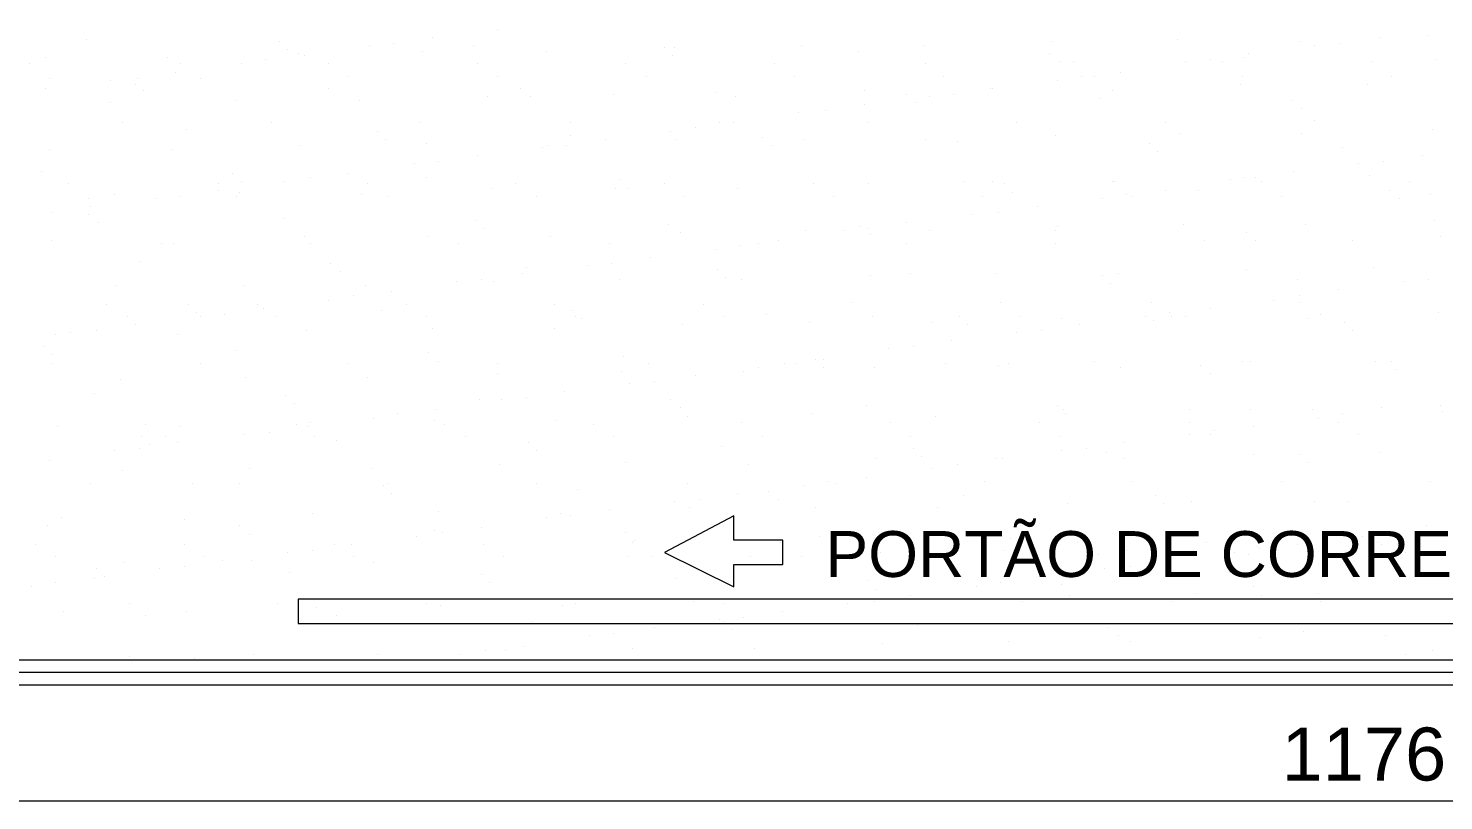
# Model space of a CAD drawing. Header units: millimetres. Extents: x 51.3 to 71.5, y 31.8 to 61.9.
# Drawn here: x 61.428 to 64.434, y 39.235 to 40.876 of the extents above; entities that cross this region are included whole.
import ezdxf

# ---------------------------------------------------------------- set-up
doc = ezdxf.new("R2010")
doc.units = ezdxf.units.MM
doc.layers.add('PDF_COTAS', color=1, linetype='Continuous')
doc.layers.add('PDF_Texto', color=7, linetype='Continuous')
doc.layers.add('PDF_Portas', color=7, linetype='Continuous', true_color=0xb85b5b)
doc.layers.add('PDF_Vegetação', color=7, linetype='Continuous', true_color=0x00dd37)
doc.styles.add('PDF Arial', font='arial.ttf')

msp = doc.modelspace()

# ---------------------------------------------------------------- linework, layer by layer
at = {"layer": 'PDF_COTAS', "lineweight": 5}
msp.add_lwpolyline([(58.3911, 39.2354), (70.1513, 39.2354)], dxfattribs=at)
at = {"layer": 'PDF_Portas', "lineweight": 5}
for points in [[(53.4233, 44.4713), (58.4128, 39.4819), (64.5004, 39.4819), (64.5004, 39.5337), (58.4301, 39.5337), (53.4925, 44.4713)], [(64.5004, 39.5078), (58.4214, 39.5078), (53.4579, 44.4713)]]:
    msp.add_lwpolyline(points, dxfattribs=at)
for points in [[(62.9266, 39.6894), (62.9266, 39.7369), (63.0304, 39.7369), (63.0304, 39.7888), (62.9266, 39.7888), (62.9266, 39.8407), (62.7796, 39.7629)], [(64.5004, 39.6116), (66.9994, 39.6116), (66.9994, 39.6634), (62.0014, 39.6634), (62.0014, 39.6116)]]:
    msp.add_lwpolyline(points, close=True, dxfattribs=at)
at = {"layer": 'PDF_Vegetação', "lineweight": 5}
for points in [[(61.5517, 40.8524), (61.5517, 40.8524)], [(61.9624, 40.8481), (61.9624, 40.8481)], [(62.2867, 40.8568), (62.2867, 40.8568)], [(62.4251, 40.8741), (62.4251, 40.8741)], [(63.6011, 40.8481), (63.6011, 40.8481)], [(63.8692, 40.8524), (63.8692, 40.8524)], [(64.1286, 40.8481), (64.1286, 40.8481)], [(64.2972, 40.8568), (64.2972, 40.8568)], [(64.401, 40.8611), (64.401, 40.8611)], [(61.9797, 40.8308), (61.9797, 40.8308)], [(62.0014, 40.8222), (62.0014, 40.8222)], [(62.0143, 40.8178), (62.0143, 40.8178)], [(62.1527, 40.8395), (62.1527, 40.8395)], [(62.2046, 40.8438), (62.2046, 40.8438)], [(62.2651, 40.8265), (62.2651, 40.8265)], [(62.3732, 40.8395), (62.3732, 40.8395)], [(62.5288, 40.8265), (62.5288, 40.8265)], [(62.7796, 40.8351), (62.7796, 40.8351)], [(62.7969, 40.8178), (62.7969, 40.8178)], [(62.8012, 40.8351), (62.8012, 40.8351)], [(63.0693, 40.8395), (63.0693, 40.8395)], [(63.1903, 40.8265), (63.1903, 40.8265)], [(63.3287, 40.8395), (63.3287, 40.8395)], [(63.5968, 40.8222), (63.5968, 40.8222)], [(64.0205, 40.8222), (64.0205, 40.8222)], [(64.1588, 40.8395), (64.1588, 40.8395)], [(64.215, 40.8438), (64.215, 40.8438)], [(61.4306, 40.8005), (61.4306, 40.8005)], [(61.4652, 40.8135), (61.4652, 40.8135)], [(61.7246, 40.8135), (61.7246, 40.8135)], [(61.7506, 40.8005), (61.7506, 40.8005)], [(61.8803, 40.8005), (61.8803, 40.8005)], [(61.9322, 40.8092), (61.9322, 40.8092)], [(62.0662, 40.8005), (62.0662, 40.8005)], [(62.3818, 40.8005), (62.3818, 40.8005)], [(62.6975, 40.8005), (62.6975, 40.8005)], [(63.0131, 40.8005), (63.0131, 40.8005)], [(63.333, 40.8005), (63.333, 40.8005)], [(63.6184, 40.8049), (63.6184, 40.8049)], [(63.6486, 40.8049), (63.6486, 40.8049)], [(63.8864, 40.8049), (63.8864, 40.8049)], [(63.9383, 40.8092), (63.9383, 40.8092)], [(63.9643, 40.8049), (63.9643, 40.8049)], [(64.0118, 40.8135), (64.0118, 40.8135)], [(64.2799, 40.8049), (64.2799, 40.8049)], [(64.4182, 40.8092), (64.4182, 40.8092)], [(61.4739, 40.7703), (61.4739, 40.7703)], [(61.6036, 40.766), (61.6036, 40.766)], [(61.6555, 40.7573), (61.6555, 40.7573)], [(61.6598, 40.7703), (61.6598, 40.7703)], [(61.7419, 40.7833), (61.7419, 40.7833)], [(61.7938, 40.7703), (61.7938, 40.7703)], [(62.1094, 40.7746), (62.1094, 40.7746)], [(62.4251, 40.7746), (62.4251, 40.7746)], [(62.7407, 40.7746), (62.7407, 40.7746)], [(63.0563, 40.7746), (63.0563, 40.7746)], [(63.3719, 40.7746), (63.3719, 40.7746)], [(63.6141, 40.766), (63.6141, 40.766)], [(63.6659, 40.7746), (63.6659, 40.7746)], [(63.6919, 40.7746), (63.6919, 40.7746)], [(63.7481, 40.7833), (63.7481, 40.7833)], [(64.0032, 40.7573), (64.0032, 40.7573)], [(64.0075, 40.7746), (64.0075, 40.7746)], [(64.2712, 40.7573), (64.2712, 40.7573)], [(64.3231, 40.7746), (64.3231, 40.7746)], [(61.4652, 40.7487), (61.4652, 40.7487)], [(61.6728, 40.7443), (61.6728, 40.7443)], [(62.0662, 40.7487), (62.0662, 40.7487)], [(62.4035, 40.7314), (62.4035, 40.7314)], [(62.4726, 40.7487), (62.4726, 40.7487)], [(62.4942, 40.7314), (62.4942, 40.7314)], [(62.6715, 40.7357), (62.6715, 40.7357)], [(62.8877, 40.74), (62.8877, 40.74)], [(62.9309, 40.7314), (62.9309, 40.7314)], [(63.2033, 40.7443), (63.2033, 40.7443)], [(63.2941, 40.7357), (63.2941, 40.7357)], [(63.3417, 40.7314), (63.3417, 40.7314)], [(63.3936, 40.7357), (63.3936, 40.7357)], [(63.4714, 40.7487), (63.4714, 40.7487)], [(63.4757, 40.7487), (63.4757, 40.7487)], [(63.7049, 40.727), (63.7049, 40.727)], [(63.7308, 40.7443), (63.7308, 40.7443)], [(61.6036, 40.7184), (61.6036, 40.7184)], [(61.8716, 40.7227), (61.8716, 40.7227)], [(62.1311, 40.7227), (62.1311, 40.7227)], [(63.065, 40.6968), (63.065, 40.6968)], [(63.1212, 40.7011), (63.1212, 40.7011)], [(63.2033, 40.7141), (63.2033, 40.7141)], [(63.3114, 40.7184), (63.3114, 40.7184)], [(64.1113, 40.7227), (64.1113, 40.7227)], [(64.1329, 40.7054), (64.1329, 40.7054)], [(61.6295, 40.6752), (61.6295, 40.6752)], [(61.9451, 40.6752), (61.9451, 40.6752)], [(62.2608, 40.6752), (62.2608, 40.6752)], [(62.5807, 40.6752), (62.5807, 40.6752)], [(62.8445, 40.6665), (62.8445, 40.6665)], [(62.8963, 40.6752), (62.8963, 40.6752)], [(62.9266, 40.6752), (62.9266, 40.6752)], [(63.212, 40.6752), (63.212, 40.6752)], [(63.5276, 40.6752), (63.5276, 40.6752)], [(63.8432, 40.6752), (63.8432, 40.6752)], [(64.1588, 40.6795), (64.1588, 40.6795)], [(61.7636, 40.6622), (61.7636, 40.6622)], [(62.17, 40.6579), (62.17, 40.6579)], [(62.1873, 40.6406), (62.1873, 40.6406)], [(62.5807, 40.6492), (62.5807, 40.6492)], [(62.6542, 40.6406), (62.6542, 40.6406)], [(62.7926, 40.6579), (62.7926, 40.6579)], [(62.8055, 40.6406), (62.8055, 40.6406)], [(62.9871, 40.6449), (62.9871, 40.6449)], [(63.0736, 40.6406), (63.0736, 40.6406)], [(63.333, 40.6406), (63.333, 40.6406)], [(63.4022, 40.6363), (63.4022, 40.6363)], [(63.6097, 40.6492), (63.6097, 40.6492)], [(63.8735, 40.6535), (63.8735, 40.6535)], [(64.1329, 40.6535), (64.1329, 40.6535)], [(64.4096, 40.6622), (64.4096, 40.6622)], [(61.4739, 40.619), (61.4739, 40.619)], [(61.7333, 40.619), (61.7333, 40.619)], [(62.0057, 40.6276), (62.0057, 40.6276)], [(62.2737, 40.6319), (62.2737, 40.6319)], [(62.3818, 40.606), (62.3818, 40.606)], [(62.5202, 40.6233), (62.5202, 40.6233)], [(62.5332, 40.6276), (62.5332, 40.6276)], [(62.5721, 40.6276), (62.5721, 40.6276)], [(63.0088, 40.6276), (63.0088, 40.6276)], [(63.8086, 40.6319), (63.8086, 40.6319)], [(63.8259, 40.6146), (63.8259, 40.6146)], [(64.2194, 40.6233), (64.2194, 40.6233)], [(64.388, 40.606), (64.388, 40.606)], [(62.2478, 40.5887), (62.2478, 40.5887)], [(62.2997, 40.593), (62.2997, 40.593)], [(64.254, 40.5887), (64.254, 40.5887)], [(64.3058, 40.593), (64.3058, 40.593)], [(61.4566, 40.5714), (61.4566, 40.5714)], [(61.5128, 40.5455), (61.5128, 40.5455)], [(61.8327, 40.5455), (61.8327, 40.5455)], [(61.863, 40.5671), (61.863, 40.5671)], [(61.8803, 40.5498), (61.8803, 40.5498)], [(61.9711, 40.5498), (61.9711, 40.5498)], [(62.0273, 40.5584), (62.0273, 40.5584)], [(62.1094, 40.5671), (62.1094, 40.5671)], [(62.1484, 40.5455), (62.1484, 40.5455)], [(62.2737, 40.5584), (62.2737, 40.5584)], [(62.464, 40.5455), (62.464, 40.5455)], [(62.6845, 40.5541), (62.6845, 40.5541)], [(62.7796, 40.5455), (62.7796, 40.5455)], [(63.0952, 40.5455), (63.0952, 40.5455)], [(63.0952, 40.5455), (63.0952, 40.5455)], [(63.212, 40.5455), (63.212, 40.5455)], [(63.4152, 40.5498), (63.4152, 40.5498)], [(63.4757, 40.5498), (63.4757, 40.5498)], [(63.5016, 40.5455), (63.5016, 40.5455)], [(63.7308, 40.5498), (63.7308, 40.5498)], [(63.7351, 40.5498), (63.7351, 40.5498)], [(63.9816, 40.5541), (63.9816, 40.5541)], [(64.0118, 40.5584), (64.0118, 40.5584)], [(64.0334, 40.5584), (64.0334, 40.5584)], [(64.0464, 40.5498), (64.0464, 40.5498)], [(64.1156, 40.5714), (64.1156, 40.5714)], [(64.2756, 40.5628), (64.2756, 40.5628)], [(64.362, 40.5498), (64.362, 40.5498)], [(61.556, 40.5152), (61.556, 40.5152)], [(61.6122, 40.5238), (61.6122, 40.5238)], [(61.6987, 40.5152), (61.6987, 40.5152)], [(61.7506, 40.5195), (61.7506, 40.5195)], [(61.8327, 40.5325), (61.8327, 40.5325)], [(61.8716, 40.5195), (61.8716, 40.5195)], [(61.876, 40.5282), (61.876, 40.5282)], [(62.1354, 40.5238), (62.1354, 40.5238)], [(62.1916, 40.5195), (62.1916, 40.5195)], [(62.4121, 40.5368), (62.4121, 40.5368)], [(62.5072, 40.5195), (62.5072, 40.5195)], [(62.6758, 40.5368), (62.6758, 40.5368)], [(62.7018, 40.5368), (62.7018, 40.5368)], [(62.8228, 40.5195), (62.8228, 40.5195)], [(62.9353, 40.5368), (62.9353, 40.5368)], [(63.1385, 40.5195), (63.1385, 40.5195)], [(63.4541, 40.5195), (63.4541, 40.5195)], [(63.5189, 40.5282), (63.5189, 40.5282)], [(63.7092, 40.5152), (63.7092, 40.5152)], [(63.7611, 40.5238), (63.7611, 40.5238)], [(63.774, 40.5195), (63.774, 40.5195)], [(63.8432, 40.5325), (63.8432, 40.5325)], [(63.9124, 40.5325), (63.9124, 40.5325)], [(64.0897, 40.5195), (64.0897, 40.5195)], [(64.3188, 40.5325), (64.3188, 40.5325)], [(64.3404, 40.5152), (64.3404, 40.5152)], [(64.4053, 40.5238), (64.4053, 40.5238)], [(61.4782, 40.4849), (61.4782, 40.4849)], [(61.5603, 40.4979), (61.5603, 40.4979)], [(63.4887, 40.4849), (63.4887, 40.4849)], [(63.5708, 40.4979), (63.5708, 40.4979)], [(61.556, 40.4806), (61.556, 40.4806)], [(61.5776, 40.4633), (61.5776, 40.4633)], [(61.9711, 40.472), (61.9711, 40.472)], [(62.3775, 40.4676), (62.3775, 40.4676)], [(62.7883, 40.459), (62.7883, 40.459)], [(63.1947, 40.4547), (63.1947, 40.4547)], [(63.2941, 40.4633), (63.2941, 40.4633)], [(63.4325, 40.4806), (63.4325, 40.4806)], [(63.6141, 40.4547), (63.6141, 40.4547)], [(63.8821, 40.459), (63.8821, 40.459)], [(64.1415, 40.459), (64.1415, 40.459)], [(64.4139, 40.4676), (64.4139, 40.4676)], [(61.4782, 40.4244), (61.4782, 40.4244)], [(62.0143, 40.433), (62.0143, 40.433)], [(62.2781, 40.433), (62.2781, 40.433)], [(62.3948, 40.4503), (62.3948, 40.4503)], [(62.5375, 40.433), (62.5375, 40.433)], [(62.8142, 40.4417), (62.8142, 40.4417)], [(63.0217, 40.4244), (63.0217, 40.4244)], [(63.0779, 40.446), (63.0779, 40.446)], [(63.1601, 40.446), (63.1601, 40.446)], [(63.212, 40.4503), (63.212, 40.4503)], [(63.2163, 40.4374), (63.2163, 40.4374)], [(63.3417, 40.446), (63.3417, 40.446)], [(63.6097, 40.446), (63.6097, 40.446)], [(63.9254, 40.4244), (63.9254, 40.4244)], [(64.0162, 40.4417), (64.0162, 40.4417)], [(64.0334, 40.4244), (64.0334, 40.4244)], [(64.241, 40.4244), (64.241, 40.4244)], [(64.4269, 40.433), (64.4269, 40.433)], [(61.7117, 40.4201), (61.7117, 40.4201)], [(61.7376, 40.4201), (61.7376, 40.4201)], [(62.0273, 40.4201), (62.0273, 40.4201)], [(62.3429, 40.4201), (62.3429, 40.4201)], [(62.6629, 40.4201), (62.6629, 40.4201)], [(62.8877, 40.4071), (62.8877, 40.4071)], [(62.9396, 40.4157), (62.9396, 40.4157)], [(62.9785, 40.4201), (62.9785, 40.4201)], [(63.2941, 40.4201), (63.2941, 40.4201)], [(63.6097, 40.4201), (63.6097, 40.4201)], [(61.6641, 40.3812), (61.6641, 40.3812)], [(62.0705, 40.3768), (62.0705, 40.3768)], [(62.4856, 40.3682), (62.4856, 40.3682)], [(62.6153, 40.3725), (62.6153, 40.3725)], [(62.6672, 40.3768), (62.6672, 40.3768)], [(62.7493, 40.3898), (62.7493, 40.3898)], [(64.2842, 40.3682), (64.2842, 40.3682)], [(62.0922, 40.3595), (62.0922, 40.3595)], [(62.3386, 40.3379), (62.3386, 40.3379)], [(62.3905, 40.3422), (62.3905, 40.3422)], [(62.4164, 40.3379), (62.4164, 40.3379)], [(62.477, 40.3552), (62.477, 40.3552)], [(62.6845, 40.3422), (62.6845, 40.3422)], [(62.892, 40.3639), (62.892, 40.3639)], [(62.9093, 40.3466), (62.9093, 40.3466)], [(62.9439, 40.3422), (62.9439, 40.3422)], [(63.2163, 40.3509), (63.2163, 40.3509)], [(63.3028, 40.3552), (63.3028, 40.3552)], [(63.4844, 40.3552), (63.4844, 40.3552)], [(63.7092, 40.3509), (63.7092, 40.3509)], [(63.7438, 40.3552), (63.7438, 40.3552)], [(64.0162, 40.3639), (64.0162, 40.3639)], [(64.1242, 40.3422), (64.1242, 40.3422)], [(64.3491, 40.3379), (64.3491, 40.3379)], [(64.401, 40.3422), (64.401, 40.3422)], [(61.6166, 40.3293), (61.6166, 40.3293)], [(61.8846, 40.3293), (61.8846, 40.3293)], [(62.1181, 40.3077), (62.1181, 40.3077)], [(62.144, 40.3293), (62.144, 40.3293)], [(62.2002, 40.3163), (62.2002, 40.3163)], [(63.7265, 40.3336), (63.7265, 40.3336)], [(64.1286, 40.3077), (64.1286, 40.3077)], [(64.2107, 40.3206), (64.2107, 40.3206)], [(61.5949, 40.2904), (61.5949, 40.2904)], [(61.7679, 40.2904), (61.7679, 40.2904)], [(61.9149, 40.2904), (61.9149, 40.2904)], [(61.9279, 40.2817), (61.9279, 40.2817)], [(62.0662, 40.299), (62.0662, 40.299)], [(62.1786, 40.2774), (62.1786, 40.2774)], [(62.2305, 40.2904), (62.2305, 40.2904)], [(62.5461, 40.2904), (62.5461, 40.2904)], [(62.585, 40.2774), (62.585, 40.2774)], [(62.8618, 40.2904), (62.8618, 40.2904)], [(63.1774, 40.2947), (63.1774, 40.2947)], [(63.493, 40.2947), (63.493, 40.2947)], [(63.8129, 40.2947), (63.8129, 40.2947)], [(63.9383, 40.2817), (63.9383, 40.2817)], [(64.0724, 40.299), (64.0724, 40.299)], [(64.1286, 40.2947), (64.1286, 40.2947)], [(61.6382, 40.2644), (61.6382, 40.2644)], [(61.6555, 40.2471), (61.6555, 40.2471)], [(61.7852, 40.2731), (61.7852, 40.2731)], [(61.7938, 40.2644), (61.7938, 40.2644)], [(61.8457, 40.2687), (61.8457, 40.2687)], [(61.9538, 40.2644), (61.9538, 40.2644)], [(62.2737, 40.2644), (62.2737, 40.2644)], [(62.5894, 40.2644), (62.5894, 40.2644)], [(62.6023, 40.2601), (62.6023, 40.2601)], [(62.8185, 40.2471), (62.8185, 40.2471)], [(62.905, 40.2644), (62.905, 40.2644)], [(62.9958, 40.2687), (62.9958, 40.2687)], [(63.0866, 40.2515), (63.0866, 40.2515)], [(63.2206, 40.2644), (63.2206, 40.2644)], [(63.346, 40.2515), (63.346, 40.2515)], [(63.4065, 40.2644), (63.4065, 40.2644)], [(63.4238, 40.2471), (63.4238, 40.2471)], [(63.5362, 40.2644), (63.5362, 40.2644)], [(63.6227, 40.2601), (63.6227, 40.2601)], [(63.6616, 40.2471), (63.6616, 40.2471)], [(63.8, 40.2644), (63.8, 40.2644)], [(63.8173, 40.2558), (63.8173, 40.2558)], [(63.8519, 40.2731), (63.8519, 40.2731)], [(63.8562, 40.2644), (63.8562, 40.2644)], [(63.8864, 40.2644), (63.8864, 40.2644)], [(64.1459, 40.2601), (64.1459, 40.2601)], [(64.1718, 40.2687), (64.1718, 40.2687)], [(64.2237, 40.2515), (64.2237, 40.2515)], [(64.4226, 40.2731), (64.4226, 40.2731)], [(61.4868, 40.2255), (61.4868, 40.2255)], [(61.5171, 40.2298), (61.5171, 40.2298)], [(61.5733, 40.2342), (61.5733, 40.2342)], [(61.7463, 40.2255), (61.7463, 40.2255)], [(62.0186, 40.2342), (62.0186, 40.2342)], [(62.2867, 40.2385), (62.2867, 40.2385)], [(62.5461, 40.2385), (62.5461, 40.2385)], [(63.5276, 40.2298), (63.5276, 40.2298)], [(63.5795, 40.2342), (63.5795, 40.2342)], [(64.241, 40.2342), (64.241, 40.2342)], [(61.4609, 40.1996), (61.4609, 40.1996)], [(61.8716, 40.1909), (61.8716, 40.1909)], [(62.2781, 40.1866), (62.2781, 40.1866)], [(63.2552, 40.1952), (63.2552, 40.1952)], [(63.3071, 40.1996), (63.3071, 40.1996)], [(63.3892, 40.2125), (63.3892, 40.2125)], [(61.4782, 40.1823), (61.4782, 40.1823)], [(61.4782, 40.165), (61.4782, 40.165)], [(61.7938, 40.165), (61.7938, 40.165)], [(62.1094, 40.165), (62.1094, 40.165)], [(62.2997, 40.1693), (62.2997, 40.1693)], [(62.4251, 40.165), (62.4251, 40.165)], [(62.6931, 40.178), (62.6931, 40.178)], [(62.745, 40.165), (62.745, 40.165)], [(62.9785, 40.1563), (62.9785, 40.1563)], [(63.0347, 40.165), (63.0347, 40.165)], [(63.0606, 40.165), (63.0606, 40.165)], [(63.0995, 40.1736), (63.0995, 40.1736)], [(63.1168, 40.1736), (63.1168, 40.1736)], [(63.1168, 40.1563), (63.1168, 40.1563)], [(63.2249, 40.1563), (63.2249, 40.1563)], [(63.3763, 40.165), (63.3763, 40.165)], [(63.4887, 40.1607), (63.4887, 40.1607)], [(63.5103, 40.165), (63.5103, 40.165)], [(63.6919, 40.1693), (63.6919, 40.1693)], [(63.7481, 40.1563), (63.7481, 40.1563)], [(63.9167, 40.1607), (63.9167, 40.1607)], [(64.0075, 40.1693), (64.0075, 40.1693)], [(64.0248, 40.1693), (64.0248, 40.1693)], [(64.2885, 40.1693), (64.2885, 40.1693)], [(64.3231, 40.1693), (64.3231, 40.1693)], [(61.6252, 40.1304), (61.6252, 40.1304)], [(61.8889, 40.1347), (61.8889, 40.1347)], [(62.1484, 40.1347), (62.1484, 40.1347)], [(62.4251, 40.1434), (62.4251, 40.1434)], [(62.6888, 40.1477), (62.6888, 40.1477)], [(62.758, 40.1261), (62.758, 40.1261)], [(62.8445, 40.139), (62.8445, 40.139)], [(62.9482, 40.1477), (62.9482, 40.1477)], [(63.9383, 40.1434), (63.9383, 40.1434)], [(64.3318, 40.152), (64.3318, 40.152)], [(61.569, 40.1001), (61.569, 40.1001)], [(61.9754, 40.0958), (61.9754, 40.0958)], [(62.5677, 40.1044), (62.5677, 40.1044)], [(62.7061, 40.1217), (62.7061, 40.1217)], [(61.9927, 40.0785), (61.9927, 40.0785)], [(62.2954, 40.0655), (62.2954, 40.0655)], [(62.3862, 40.0872), (62.3862, 40.0872)], [(62.4337, 40.0872), (62.4337, 40.0872)], [(62.4856, 40.0915), (62.4856, 40.0915)], [(62.7926, 40.0872), (62.7926, 40.0872)], [(62.8142, 40.0699), (62.8142, 40.0699)], [(63.2076, 40.0742), (63.2076, 40.0742)], [(63.6141, 40.0742), (63.6141, 40.0742)], [(63.627, 40.0655), (63.627, 40.0655)], [(63.8951, 40.0655), (63.8951, 40.0655)], [(64.0248, 40.0655), (64.0248, 40.0655)], [(64.1545, 40.0655), (64.1545, 40.0655)], [(64.3015, 40.0699), (64.3015, 40.0699)], [(64.4269, 40.0742), (64.4269, 40.0742)], [(61.6771, 40.0353), (61.6771, 40.0353)], [(61.997, 40.0353), (61.997, 40.0353)], [(62.0273, 40.0396), (62.0273, 40.0396)], [(62.1613, 40.0482), (62.1613, 40.0482)], [(62.2132, 40.0569), (62.2132, 40.0569)], [(62.291, 40.0439), (62.291, 40.0439)], [(62.3127, 40.0353), (62.3127, 40.0353)], [(62.5505, 40.0439), (62.5505, 40.0439)], [(62.6283, 40.0353), (62.6283, 40.0353)], [(62.8272, 40.0526), (62.8272, 40.0526)], [(62.9439, 40.0396), (62.9439, 40.0396)], [(63.0909, 40.0569), (63.0909, 40.0569)], [(63.2595, 40.0396), (63.2595, 40.0396)], [(63.3546, 40.0526), (63.3546, 40.0526)], [(63.5751, 40.0396), (63.5751, 40.0396)], [(63.6314, 40.0569), (63.6314, 40.0569)], [(63.8951, 40.0396), (63.8951, 40.0396)], [(64.1675, 40.0482), (64.1675, 40.0482)], [(64.2107, 40.0396), (64.2107, 40.0396)], [(64.2194, 40.0569), (64.2194, 40.0569)], [(64.4312, 40.0612), (64.4312, 40.0612)], [(61.4912, 40.0309), (61.4912, 40.0309)], [(61.6684, 40.0093), (61.6684, 40.0093)], [(61.7203, 40.0093), (61.7203, 40.0093)], [(61.7506, 40.0309), (61.7506, 40.0309)], [(61.8846, 40.0137), (61.8846, 40.0137)], [(61.9408, 40.018), (61.9408, 40.018)], [(62.023, 40.0309), (62.023, 40.0309)], [(62.0359, 40.0093), (62.0359, 40.0093)], [(62.3559, 40.0093), (62.3559, 40.0093)], [(62.6715, 40.0093), (62.6715, 40.0093)], [(62.9871, 40.0093), (62.9871, 40.0093)], [(63.3028, 40.0093), (63.3028, 40.0093)], [(63.6184, 40.0093), (63.6184, 40.0093)], [(63.8951, 40.0137), (63.8951, 40.0137)], [(63.9383, 40.0137), (63.9383, 40.0137)], [(63.947, 40.0223), (63.947, 40.0223)], [(64.0291, 40.0309), (64.0291, 40.0309)], [(64.254, 40.0137), (64.254, 40.0137)], [(61.6122, 39.9791), (61.6122, 39.9791)], [(61.6641, 39.9834), (61.6641, 39.9834)], [(61.6857, 39.992), (61.6857, 39.992)], [(61.7463, 39.9964), (61.7463, 39.9964)], [(62.0835, 40.0007), (62.0835, 40.0007)], [(62.4899, 39.9964), (62.4899, 39.9964)], [(62.5072, 39.9791), (62.5072, 39.9791)], [(62.9007, 39.9877), (62.9007, 39.9877)], [(63.3071, 39.9834), (63.3071, 39.9834)], [(63.6227, 39.9791), (63.6227, 39.9791)], [(63.6746, 39.9834), (63.6746, 39.9834)], [(63.7178, 39.9747), (63.7178, 39.9747)], [(63.7567, 39.9964), (63.7567, 39.9964)], [(64.2972, 39.9747), (64.2972, 39.9747)], [(61.4739, 39.9574), (61.4739, 39.9574)], [(62.4294, 39.9488), (62.4294, 39.9488)], [(62.6975, 39.9531), (62.6975, 39.9531)], [(62.9569, 39.9488), (62.9569, 39.9488)], [(63.2293, 39.9618), (63.2293, 39.9618)], [(63.3244, 39.9661), (63.3244, 39.9661)], [(63.4022, 39.9488), (63.4022, 39.9488)], [(63.4844, 39.9618), (63.4844, 39.9618)], [(63.4973, 39.9618), (63.4973, 39.9618)], [(63.7567, 39.9618), (63.7567, 39.9618)], [(64.0291, 39.9704), (64.0291, 39.9704)], [(64.1286, 39.9704), (64.1286, 39.9704)], [(64.1459, 39.9531), (64.1459, 39.9531)], [(61.6295, 39.9358), (61.6295, 39.9358)], [(61.8976, 39.9402), (61.8976, 39.9402)], [(62.157, 39.9402), (62.157, 39.9402)], [(63.1255, 39.9142), (63.1255, 39.9142)], [(63.2076, 39.9229), (63.2076, 39.9229)], [(63.346, 39.9402), (63.346, 39.9402)], [(63.4584, 39.9142), (63.4584, 39.9142)], [(63.774, 39.9142), (63.774, 39.9142)], [(64.0897, 39.9142), (64.0897, 39.9142)], [(64.4053, 39.9142), (64.4053, 39.9142)], [(61.5603, 39.9099), (61.5603, 39.9099)], [(61.7765, 39.9099), (61.7765, 39.9099)], [(61.876, 39.9099), (61.876, 39.9099)], [(62.1829, 39.9056), (62.1829, 39.9056)], [(62.1916, 39.9099), (62.1916, 39.9099)], [(62.2002, 39.8883), (62.2002, 39.8883)], [(62.5072, 39.9099), (62.5072, 39.9099)], [(62.5937, 39.8969), (62.5937, 39.8969)], [(62.8272, 39.9099), (62.8272, 39.9099)], [(62.9353, 39.8883), (62.9353, 39.8883)], [(63.0001, 39.8926), (63.0001, 39.8926)], [(63.0736, 39.9056), (63.0736, 39.9056)], [(63.1428, 39.9099), (63.1428, 39.9099)], [(63.4152, 39.8839), (63.4152, 39.8839)], [(63.8216, 39.8839), (63.8216, 39.8839)], [(62.6629, 39.8537), (62.6629, 39.8537)], [(62.8012, 39.871), (62.8012, 39.871)], [(62.8315, 39.858), (62.8315, 39.858)], [(62.8531, 39.8753), (62.8531, 39.8753)], [(63.0217, 39.8753), (63.0217, 39.8753)], [(63.0995, 39.858), (63.0995, 39.858)], [(63.359, 39.858), (63.359, 39.858)], [(63.6357, 39.8667), (63.6357, 39.8667)], [(63.8389, 39.8667), (63.8389, 39.8667)], [(63.8994, 39.871), (63.8994, 39.871)], [(64.1588, 39.871), (64.1588, 39.871)], [(64.2323, 39.871), (64.2323, 39.871)], [(61.4998, 39.8364), (61.4998, 39.8364)], [(61.7592, 39.8321), (61.7592, 39.8321)], [(62.0316, 39.845), (62.0316, 39.845)], [(62.2997, 39.8494), (62.2997, 39.8494)], [(62.5288, 39.8364), (62.5288, 39.8364)], [(62.5591, 39.845), (62.5591, 39.845)], [(62.5807, 39.8407), (62.5807, 39.8407)], [(61.4696, 39.8191), (61.4696, 39.8191)], [(61.876, 39.8191), (61.876, 39.8191)], [(61.8976, 39.8018), (61.8976, 39.8018)], [(62.2521, 39.7975), (62.2521, 39.7975)], [(62.291, 39.8104), (62.291, 39.8104)], [(62.3083, 39.8061), (62.3083, 39.8061)], [(62.3905, 39.8148), (62.3905, 39.8148)], [(62.6975, 39.8061), (62.6975, 39.8061)], [(63.1082, 39.7975), (63.1082, 39.7975)], [(63.5146, 39.7932), (63.5146, 39.7932)], [(64.2626, 39.7975), (64.2626, 39.7975)], [(64.3145, 39.8061), (64.3145, 39.8061)], [(64.3966, 39.8191), (64.3966, 39.8191)], [(61.4436, 39.7802), (61.4436, 39.7802)], [(61.7592, 39.7802), (61.7592, 39.7802)], [(61.9797, 39.7629), (61.9797, 39.7629)], [(62.0316, 39.7672), (62.0316, 39.7672)], [(62.0792, 39.7802), (62.0792, 39.7802)], [(62.1138, 39.7802), (62.1138, 39.7802)], [(62.3948, 39.7802), (62.3948, 39.7802)], [(62.7104, 39.7845), (62.7104, 39.7845)], [(62.7147, 39.7888), (62.7147, 39.7888)], [(63.026, 39.7845), (63.026, 39.7845)], [(63.2379, 39.7629), (63.2379, 39.7629)], [(63.3417, 39.7845), (63.3417, 39.7845)], [(63.5016, 39.7672), (63.5016, 39.7672)], [(63.5362, 39.7759), (63.5362, 39.7759)], [(63.6573, 39.7845), (63.6573, 39.7845)], [(63.7611, 39.7672), (63.7611, 39.7672)], [(63.9297, 39.7845), (63.9297, 39.7845)], [(63.9772, 39.7845), (63.9772, 39.7845)], [(63.9902, 39.7629), (63.9902, 39.7629)], [(64.0378, 39.7759), (64.0378, 39.7759)], [(64.0421, 39.7715), (64.0421, 39.7715)], [(64.1242, 39.7802), (64.1242, 39.7802)], [(64.2929, 39.7845), (64.2929, 39.7845)], [(64.3015, 39.7802), (64.3015, 39.7802)], [(64.3361, 39.7802), (64.3361, 39.7802)], [(64.3534, 39.7629), (64.3534, 39.7629)], [(61.4868, 39.7542), (61.4868, 39.7542)], [(61.6338, 39.7413), (61.6338, 39.7413)], [(61.8025, 39.7542), (61.8025, 39.7542)], [(61.8414, 39.7456), (61.8414, 39.7456)], [(61.9019, 39.7456), (61.9019, 39.7456)], [(62.1181, 39.7542), (62.1181, 39.7542)], [(62.1613, 39.7413), (62.1613, 39.7413)], [(62.438, 39.7542), (62.438, 39.7542)], [(62.438, 39.7542), (62.438, 39.7542)], [(62.7018, 39.7542), (62.7018, 39.7542)], [(62.7537, 39.7542), (62.7537, 39.7542)], [(62.9612, 39.7542), (62.9612, 39.7542)], [(63.0693, 39.7542), (63.0693, 39.7542)], [(63.3849, 39.7542), (63.3849, 39.7542)], [(63.7005, 39.7586), (63.7005, 39.7586)], [(63.8519, 39.7456), (63.8519, 39.7456)], [(64.0205, 39.7586), (64.0205, 39.7586)], [(64.3361, 39.7586), (64.3361, 39.7586)], [(61.569, 39.7067), (61.569, 39.7067)], [(61.5733, 39.7283), (61.5733, 39.7283)], [(61.5906, 39.711), (61.5906, 39.711)], [(61.7074, 39.7283), (61.7074, 39.7283)], [(61.7592, 39.7326), (61.7592, 39.7326)], [(61.9841, 39.7196), (61.9841, 39.7196)], [(62.3905, 39.7153), (62.3905, 39.7153)], [(62.8055, 39.7067), (62.8055, 39.7067)], [(63.5751, 39.711), (63.5751, 39.711)], [(63.7135, 39.7283), (63.7135, 39.7283)], [(63.7697, 39.7326), (63.7697, 39.7326)], [(61.435, 39.6894), (61.435, 39.6894)], [(61.4868, 39.698), (61.4868, 39.698)], [(62.4078, 39.698), (62.4078, 39.698)], [(63.212, 39.7024), (63.212, 39.7024)], [(63.2293, 39.6851), (63.2293, 39.6851)], [(63.4411, 39.6894), (63.4411, 39.6894)], [(63.493, 39.698), (63.493, 39.698)], [(63.6227, 39.6937), (63.6227, 39.6937)], [(63.9081, 39.6764), (63.9081, 39.6764)], [(64.0291, 39.6894), (64.0291, 39.6894)], [(64.1675, 39.6764), (64.1675, 39.6764)], [(61.6425, 39.6548), (61.6425, 39.6548)], [(61.9581, 39.6548), (61.9581, 39.6548)], [(62.0403, 39.6461), (62.0403, 39.6461)], [(62.2737, 39.6548), (62.2737, 39.6548)], [(62.304, 39.6505), (62.304, 39.6505)], [(62.5634, 39.6505), (62.5634, 39.6505)], [(62.5894, 39.6548), (62.5894, 39.6548)], [(62.8401, 39.6591), (62.8401, 39.6591)], [(62.905, 39.6548), (62.905, 39.6548)], [(63.1039, 39.6634), (63.1039, 39.6634)], [(63.1687, 39.6548), (63.1687, 39.6548)], [(63.2206, 39.6634), (63.2206, 39.6634)], [(63.2249, 39.6591), (63.2249, 39.6591)], [(63.3028, 39.6721), (63.3028, 39.6721)], [(63.3676, 39.6634), (63.3676, 39.6634)], [(63.5406, 39.6591), (63.5406, 39.6591)], [(63.64, 39.6721), (63.64, 39.6721)], [(63.8562, 39.6591), (63.8562, 39.6591)], [(64.0464, 39.6721), (64.0464, 39.6721)], [(64.1718, 39.6591), (64.1718, 39.6591)], [(61.5041, 39.6375), (61.5041, 39.6375)], [(61.6771, 39.6289), (61.6771, 39.6289)], [(61.7636, 39.6375), (61.7636, 39.6375)], [(62.0835, 39.6289), (62.0835, 39.6289)], [(62.4986, 39.6159), (62.4986, 39.6159)], [(62.8963, 39.6202), (62.8963, 39.6202)], [(62.905, 39.6159), (62.905, 39.6159)], [(62.9482, 39.6245), (62.9482, 39.6245)], [(63.0304, 39.6375), (63.0304, 39.6375)], [(62.1051, 39.6116), (62.1051, 39.6116)], [(62.6196, 39.5856), (62.6196, 39.5856)], [(62.6715, 39.5899), (62.6715, 39.5899)], [(62.758, 39.6029), (62.758, 39.6029)], [(62.9223, 39.5986), (62.9223, 39.5986)], [(63.3157, 39.6072), (63.3157, 39.6072)], [(63.7221, 39.6029), (63.7221, 39.6029)], [(63.7438, 39.5856), (63.7438, 39.5856)], [(64.1372, 39.5943), (64.1372, 39.5943)], [(64.3102, 39.5856), (64.3102, 39.5856)], [(62.3991, 39.5554), (62.3991, 39.5554)], [(62.4424, 39.5554), (62.4424, 39.5554)], [(62.4813, 39.564), (62.4813, 39.564)], [(62.7104, 39.5597), (62.7104, 39.5597)], [(62.9698, 39.5597), (62.9698, 39.5597)], [(63.2422, 39.5683), (63.2422, 39.5683)], [(63.5103, 39.5726), (63.5103, 39.5726)], [(63.7697, 39.5726), (63.7697, 39.5726)], [(64.0421, 39.5813), (64.0421, 39.5813)], [(64.4096, 39.5554), (64.4096, 39.5554)], [(61.6425, 39.5424), (61.6425, 39.5424)], [(61.7809, 39.5381), (61.7809, 39.5381)], [(61.9062, 39.5467), (61.9062, 39.5467)], [(62.17, 39.5467), (62.17, 39.5467)], [(62.3472, 39.5467), (62.3472, 39.5467)], [(64.3534, 39.5467), (64.3534, 39.5467)]]:
    msp.add_lwpolyline(points, dxfattribs=at)

# ---------------------------------------------------------------- texts
at = {"layer": 'PDF_Texto', "attachment_point": 7, "style": 'PDF Arial'}
for s, insert, char_height in [('PORTÃO DE CORRER 500X220', (63.1212, 39.7093), 0.0974), ('1176', (64.0897, 39.2767), 0.11253)]:
    msp.add_mtext(s, dxfattribs=dict(at, insert=insert, char_height=char_height))

doc.saveas('drawing.dxf')
